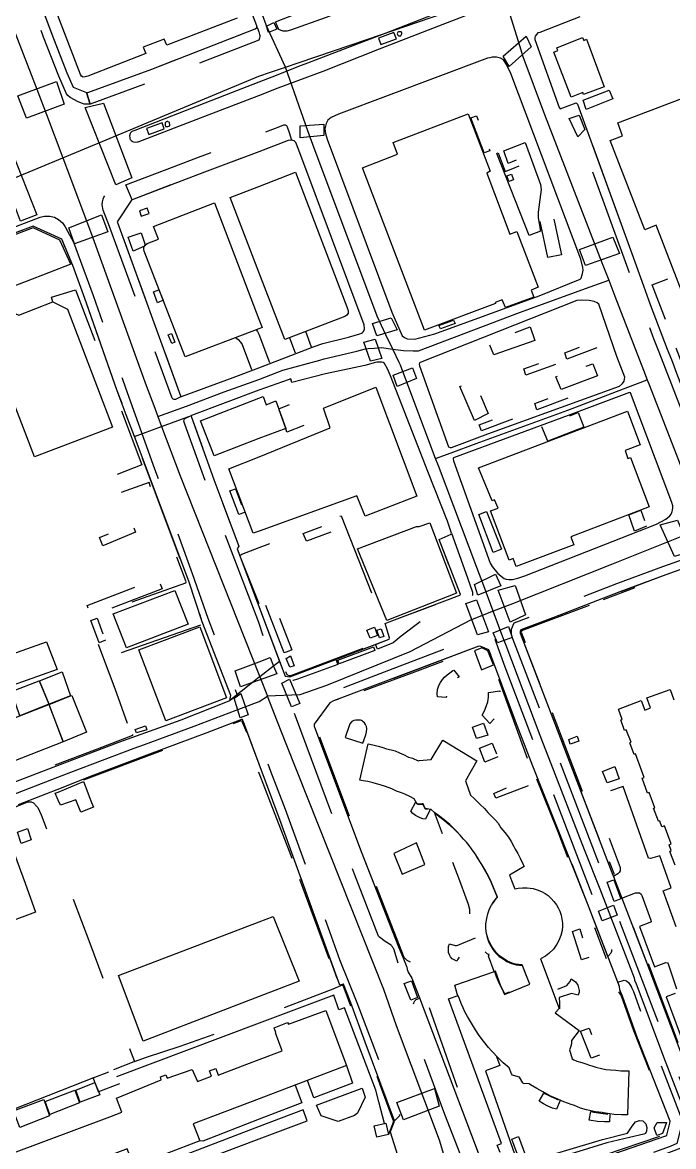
# Model space of a CAD drawing. Header units: millimetres. Extents: x 198785 to 203305, y 542885 to 545889.
# Drawn here: x 202130.2 to 202351.9, y 543829.1 to 544211.6 of the extents above; entities that cross this region are included whole.
import ezdxf

# ---------------------------------------------------------------- set-up
doc = ezdxf.new("R2010")
doc.units = ezdxf.units.MM
for name, pattern in [('FENCE_25K', [54.3, 28.7, -9.2, -16.4]), ('HIDDEN_BULD_25K', [28.8, 18.4, -10.4]), ('HIDDEN_IN_25K', [56.5, 36.5, -20])]:
    doc.linetypes.add(name, pattern=pattern)
for name, color, linetype in [('A0013114', 253, 'Continuous'), ('A0013117', 253, 'Continuous'), ('A0013118', 253, 'Continuous'), ('A0023214', 253, 'Continuous'), ('A0023217', 253, 'Continuous'), ('A0033324', 253, 'Continuous'), ('A0043325', 253, 'Continuous'), ('A0053326', 253, 'Continuous'), ('B0014111', 253, 'Continuous'), ('B0014115', 253, 'Continuous'), ('B0014116', 253, 'Continuous'), ('B0014118', 253, 'Continuous'), ('B0024120', 253, 'Continuous'), ('B0024127', 253, 'Continuous'), ('C0076117', 253, 'Continuous'), ('C0523121', 253, 'Continuous'), ('F0047224', 253, 'Continuous')]:
    doc.layers.add(name, color=color, linetype=linetype)

msp = doc.modelspace()

# ---------------------------------------------------------------- linework, layer by layer
at = {"layer": 'A0013114'}
for points in [[(202132.38, 544229.75), (202132.31, 544229.53), (202132.27, 544229.17), (202132.81, 544227.4), (202140.21, 544207.67), (202145.38, 544194.43), (202147.43, 544189.65), (202151.99, 544187.81), (202152.47, 544187.83), (202174.23, 544195.76), (202209.49, 544209.4), (202209.92, 544209.74)], [(202320.04, 544213.49), (202306.42, 544208.25), (202305.69, 544208.1), (202304.78, 544206.92), (202304.66, 544206.49), (202304.66, 544206.24), (202304.71, 544205.86), (202313.01, 544182.7), (202313.31, 544182.23), (202318.69, 544184.23), (202318.96, 544184.03), (202319.19, 544183.78), (202337.64, 544133.02), (202341.63, 544122.04), (202343.96, 544115.64), (202349.78, 544100.44), (202351.16, 544096.9), (202353.3, 544091.4)], [(202321.07, 544127.32), (202321.01, 544128.23), (202320.32, 544131.03), (202296.47, 544194.21), (202295.08, 544197.3), (202293.95, 544198.87), (202293.01, 544199.5), (202291.65, 544199.78), (202290.14, 544199.78), (202289.36, 544199.63), (202288.51, 544199.44), (202237.82, 544180.37), (202235.34, 544179.3), (202234.74, 544178.86), (202234.21, 544178.36), (202233.58, 544177.29), (202233.2, 544175.46), (202233.36, 544173.86), (202233.92, 544171.94), (202255.95, 544113), (202259.54, 544105.01), (202260.26, 544104.41), (202261.23, 544103.94)], [(202246.57, 544106.74), (202246.68, 544107.32), (202246.61, 544108.72), (202224.28, 544168.14), (202223.25, 544170.76), (202222.94, 544171.11), (202222.69, 544171.3), (202222.33, 544171.46), (202222.05, 544171.55), (202221.79, 544171.57), (202220.73, 544171.42), (202210.73, 544167.64), (202192.15, 544160.62), (202167.58, 544151.31), (202167.34, 544151.17), (202162.5, 544143.79), (202162.54, 544143.57), (202184.07, 544084.53), (202184.25, 544084.34)], [(202200.78, 543980.83), (202201.18, 543982.52), (202191.46, 544007.64), (202186.84, 544021.44), (202168.34, 544070.73), (202165.58, 544078.08), (202162.51, 544086.26), (202151.41, 544117.73), (202147.32, 544128.87), (202143.68, 544137.89), (202133.87, 544142.28), (202104.26, 544131.17), (202097.14, 544128.44), (202088.67, 544125.08), (202079.27, 544121.52), (202066.21, 544116.48), (202045.79, 544108.52), (202025.82, 544100.62), (202008.21, 544093.81), (202007.58, 544094.61), (202007.39, 544094.61), (202002.98, 544092.74)], [(202335.27, 544090.94), (202332.61, 544097.99), (202326.45, 544115.74), (202325.85, 544116.25)], [(202187.76, 544077.9), (202187.69, 544077.71), (202187.76, 544077.25), (202195.43, 544056.04), (202203.91, 544033.42), (202203.32, 544032.43), (202210.77, 544012.68), (202219.65, 543989.16), (202221.27, 543988.91), (202255.1, 544001.76), (202255.16, 544002.21), (202253.73, 544007.1), (202256.03, 544007.94), (202279.13, 544016.72), (202279.32, 544016.97), (202272.14, 544035.63), (202276.17, 544037.49), (202276.27, 544037.77), (202274.91, 544041.93), (202268.27, 544058.82), (202266.69, 544062.84), (202255.49, 544091.33), (202254.55, 544093.79), (202253.54, 544095.61), (202253.01, 544095.9)], [(202265.41, 544095.79), (202265.25, 544095.32), (202265.38, 544094.76), (202275.25, 544067.21)], [(202277.03, 544063.45), (202276.88, 544063.16), (202276.95, 544062.48), (202289.45, 544027.58), (202290.17, 544026.41), (202292.12, 544024.12), (202294.26, 544022.35), (202294.96, 544022.17), (202295.84, 544022.01), (202297.03, 544022.01), (202298.89, 544022.45), (202301.28, 544023.3), (202346.15, 544040.86), (202349.29, 544042.52), (202350.68, 544043.72), (202351.05, 544044.25), (202351.46, 544045.17), (202351.59, 544045.67), (202351.68, 544046.42), (202351.65, 544047.15), (202351.37, 544048.19), (202337.29, 544085.57), (202336.85, 544085.69)], [(202356.59, 544026.25), (202349.24, 544023.61), (202333.66, 544017.82), (202310.83, 544008.99), (202299.93, 544004.93), (202299.73, 544004.46), (202299.7, 544003.78), (202300.03, 544002.84), (202314.93, 543964.11), (202331.24, 543921.46), (202331.43, 543920.97), (202334.27, 543913.62), (202343.73, 543889.12), (202357.47, 543852.92)], [(202285.56, 543999.3), (202236.1, 543980.69), (202234.91, 543980.04), (202229.55, 543972.79), (202229.5, 543972.13), (202229.63, 543971.73), (202245.56, 543929.52), (202258.3, 543897), (202259.93, 543892.99), (202261.14, 543890.07), (202261.19, 543889.34), (202261.27, 543889.09), (202261.57, 543888.44), (202262.79, 543886.32), (202265.37, 543879.62), (202277.05, 543848.8), (202290.39, 543813.73)], [(202323.39, 543823.75), (202349.24, 543832.73), (202349.62, 543832.91), (202350.65, 543836.96), (202350.7, 543837.67), (202339.65, 543865.99), (202334.52, 543880.28), (202333.81, 543881.79), (202333.66, 543882.4), (202333.46, 543883.56), (202322.64, 543911.8), (202311.99, 543938.51), (202304.03, 543958.52), (202298.07, 543973.77), (202289.06, 543998.11), (202286.29, 543999.22), (202285.56, 543999.3)], [(202272.61, 543792), (202272.57, 543792.3), (202263.24, 543823.48), (202262.78, 543824.14), (202258.49, 543824.83), (202258.33, 543824.97), (202257.99, 543826.04), (202255.53, 543833.95), (202255.53, 543834.17), (202256.78, 543837.35), (202256.86, 543837.75), (202246.87, 543864.54), (202242.08, 543877.99), (202239.5, 543884.31), (202239.4, 543884.35), (202238.25, 543883.93), (202229.67, 543907.67), (202217.6, 543940.94), (202210.78, 543959.24), (202205.15, 543974.38)]]:
    msp.add_lwpolyline(points, dxfattribs=at)
at = {"layer": 'A0013117'}
for points in [[(202209.92, 544209.74), (202209.99, 544209.87), (202210.04, 544210.12), (202210.02, 544210.49), (202193.69, 544252.81), (202192.43, 544252.77), (202192.15, 544252.71), (202165.5, 544242.9), (202163.93, 544242.32), (202132.73, 544230.39), (202132.55, 544230.12), (202132.38, 544229.75)], [(202261.23, 544103.94), (202263.85, 544103.82), (202270.67, 544105.61), (202306.13, 544118.57), (202320.14, 544124.3), (202320.48, 544124.65), (202320.95, 544126.19), (202321.07, 544127.32)], [(202325.85, 544116.25), (202324.91, 544116.69), (202323.21, 544117.03), (202320.54, 544117.13), (202318.96, 544116.97), (202265.6, 544095.95), (202265.41, 544095.79)], [(202184.25, 544084.34), (202184.4, 544084.31), (202201.98, 544090.81), (202210.75, 544094.13), (202216.25, 544096.21), (202217.14, 544096.55), (202229.58, 544101.32), (202232.54, 544102.34), (202241.22, 544104.55), (202245.13, 544105.65), (202245.65, 544105.85), (202246.03, 544106.13), (202246.26, 544106.34), (202246.57, 544106.74)], [(202253.01, 544095.9), (202252.57, 544096.05), (202252, 544096.05), (202251.31, 544096.05), (202250.9, 544096.02), (202249.96, 544095.83), (202248.07, 544095.24), (202246.84, 544094.92), (202233.41, 544091.99), (202221.95, 544089.04), (202221.54, 544090.33), (202220.69, 544089.95), (202211.07, 544086.61), (202210.75, 544086.49), (202187.76, 544077.9)], [(202002.98, 544092.74), (202003.02, 544092.37), (202003.83, 544089.73), (202018.1, 544052.81), (202030.15, 544021.76), (202040.31, 543995.59), (202049.63, 543971.61), (202054.2, 543960.02), (202064.02, 543932.8), (202064.36, 543932.37), (202065.46, 543931.66), (202066.92, 543931.35), (202068.44, 543931.35), (202070.12, 543931.41), (202071.39, 543931.51), (202073.62, 543932.27), (202094.21, 543940.35), (202117.23, 543949.22), (202140.65, 543958.17), (202163.08, 543966.65), (202184.27, 543974.28), (202200.63, 543980.69), (202200.78, 543980.83)], [(202275.25, 544067.21), (202275.9, 544066.99), (202276.31, 544066.99), (202288.67, 544071.65), (202333.54, 544087.85), (202334.52, 544088.73), (202335.08, 544089.49), (202335.27, 544090.94)], [(202336.85, 544085.69), (202316.05, 544077.89), (202277.03, 544063.45)], [(202205.15, 543974.38), (202204.77, 543974.36), (202192.98, 543969.86), (202173.46, 543962.58), (202152.67, 543954.79), (202143.95, 543951.27), (202128.79, 543945.34)]]:
    msp.add_lwpolyline(points, dxfattribs=at)
at = {"layer": 'A0013118'}
for points in [[(202352.79, 543903.78), (202348.38, 543916.12), (202351.13, 543917.15), (202347.24, 543927.97), (202344.07, 543927.08), (202343.37, 543927.23), (202334.77, 543951.61), (202330.45, 543950.1)], [(202329.95, 543933.97), (202333.68, 543923.98), (202333.71, 543922.84), (202333.39, 543922.27), (202332.97, 543921.91), (202331.43, 543920.97)], [(202334.27, 543913.62), (202338.93, 543915.36), (202340.27, 543915.4), (202340.88, 543915), (202341.15, 543914.51), (202344.21, 543906.07), (202344.23, 543905.53), (202343.8, 543905.28), (202340.28, 543903.89), (202345.44, 543890.21), (202349.27, 543891.64), (202349.82, 543891.54), (202350.06, 543891.25), (202352.96, 543882.72)], [(202253.51, 543836.93), (202251.51, 543844.31), (202250.49, 543848.2), (202239.89, 543876.31), (202237.92, 543875.62), (202236.23, 543880.6), (202210.81, 543871.07), (202162.19, 543852.83)], [(202292.92, 543827.03), (202291.89, 543829.52), (202293.33, 543830.06), (202275.29, 543879.29), (202278.52, 543880.45)], [(202352.5, 543881.17), (202349.36, 543880.01), (202363.7, 543841.58)], [(202291.68, 543859.73), (202291.57, 543859.69), (202292.78, 543856.62), (202287.84, 543854.77), (202298.65, 543823.91)], [(202240.6, 543856.63), (202242.63, 543850.59), (202229.48, 543845.62), (202227.28, 543851.57)], [(202223.02, 543849.95), (202225.29, 543843.93), (202210.82, 543838.32), (202191.69, 543830.91), (202190.6, 543831.02)], [(202237.67, 543837.54), (202231.94, 543839.49), (202230.38, 543843.12), (202245.86, 543848.97), (202246.9, 543845.81), (202244.29, 543840.46), (202243.22, 543839.65), (202237.67, 543837.54)], [(202225.77, 543841.5), (202210.82, 543835.82), (202184.45, 543825.81), (202185.89, 543822.21), (202210.82, 543831.64), (202227.17, 543837.83), (202225.77, 543841.5)], [(202299.53, 543824.22), (202296.81, 543831.61), (202299.15, 543832.5), (202302.25, 543823.87), (202327.74, 543831.46), (202336.26, 543833.59), (202337.77, 543836), (202338.98, 543837.51), (202340.26, 543837.97), (202341.47, 543837.76), (202342.41, 543836.81), (202342.77, 543835.51), (202342.73, 543834.34), (202342.31, 543833.53), (202341.73, 543833.25), (202336.86, 543832.18), (202329.2, 543830.34), (202302.75, 543822.18)]]:
    msp.add_lwpolyline(points, dxfattribs=at)
at = {"layer": 'A0023214'}
for points in [[(202078.81, 544336.96), (202082.38, 544327.37), (202083.77, 544322.52), (202106.9, 544258.79), (202117.41, 544234.03), (202118.99, 544230.28), (202120.46, 544226.53), (202135.17, 544188.96), (202138.44, 544180.26), (202143.95, 544165.54)], [(202219.78, 544196.44), (202224.45, 544198.03), (202247.76, 544205.98), (202286.58, 544219.2), (202293.88, 544221.69)], [(202293.88, 544221.69), (202299.42, 544203.79), (202300.59, 544200.04), (202307.99, 544180.3), (202327.64, 544129.58), (202329.82, 544123.95), (202331.94, 544118.48), (202341.68, 544093.34), (202342.96, 544090.02), (202343.72, 544088.08), (202358.88, 544048.93), (202362.44, 544039.74)], [(202143.95, 544165.54), (202158.74, 544171.7), (202210.72, 544193.36), (202214.63, 544194.69), (202219.78, 544196.44)], [(202290.5, 544011.22), (202287.26, 544019.83), (202284.88, 544026.15), (202271.83, 544060.7), (202270.9, 544063.17), (202270.32, 544064.7), (202258.9, 544094.94), (202258.46, 544095.85), (202256.31, 544100.41), (202253.98, 544105.33), (202250.96, 544111.7), (202229.1, 544170.04), (202227.43, 544174.79), (202219.78, 544196.44)], [(201858.09, 544053.49), (201863.17, 544055.45), (201868.11, 544057.34), (201882.77, 544062.98), (201897.51, 544068.64), (201899.94, 544069.58), (201903.09, 544070.78), (201936.49, 544083.62), (201939.29, 544084.7), (201941.49, 544085.54), (201943.8, 544086.43), (201990.81, 544104.49), (201994.44, 544105.89), (201997.86, 544107.2), (202075.66, 544137.1), (202106.53, 544149.96), (202127.88, 544158.85), (202143.95, 544165.54)], [(202143.95, 544165.54), (202150.98, 544146.82), (202154.16, 544138.32), (202172.33, 544088.05), (202174.91, 544081.21), (202176.32, 544077.47), (202177.58, 544074.14), (202183.91, 544057.36), (202210.78, 543989.48), (202211, 543988.92), (202213.63, 543982.3)], [(202362.44, 544039.74), (202354.09, 544036.42), (202330.82, 544027.2), (202297.04, 544013.81), (202290.5, 544011.22)], [(202290.5, 544011.22), (202282.78, 544008.15), (202262.06, 543997.38), (202233.72, 543986), (202224.66, 543982.79), (202213.63, 543982.3)], [(202283.05, 543795.22), (202292.28, 543804.72), (202295.5, 543806.5), (202320.54, 543815.63), (202355.99, 543829.18), (202359.82, 543830.64), (202356.69, 543838.63), (202356.56, 543838.98), (202348.56, 543859.45), (202339.12, 543884.7), (202338.77, 543885.46), (202338.7, 543885.76), (202338.59, 543886.34), (202326.94, 543916.63), (202321.62, 543929.98), (202309.48, 543961.31), (202307.42, 543966.6), (202306.5, 543968.94), (202294.87, 543999.62), (202293.83, 544002.38), (202290.5, 544011.22)], [(202283.05, 543795.22), (202280.95, 543802.19), (202272.21, 543831.18), (202257.61, 543870.09), (202253.27, 543882.45), (202220.05, 543966.13), (202217.08, 543973.6), (202213.63, 543982.3)]]:
    msp.add_lwpolyline(points, dxfattribs=at)
at = {"layer": 'A0023217'}
for points in [[(202219.78, 544196.44), (202213.34, 544210.45), (202213.21, 544210.82), (202210.72, 544217.63), (202197.05, 544253.35), (202196.83, 544253.97), (202195.8, 544256.8)], [(202176.32, 544077.47), (202186.03, 544081.08), (202198.87, 544085.86), (202210.75, 544090.15), (202218.91, 544093.25), (202231.49, 544096.66), (202232.97, 544097.17), (202244.03, 544099.74), (202246.6, 544100.44), (202247.94, 544100.62), (202250.11, 544100.78), (202252.45, 544100.96), (202256.31, 544100.41), (202260, 544099.96), (202263.29, 544099.92), (202265.09, 544099.9), (202299.44, 544112.96), (202323.51, 544121.67), (202329.82, 544123.95)], [(202270.9, 544063.17), (202276.23, 544065.14), (202284.71, 544068.27), (202315.85, 544079.69), (202336.31, 544087.48), (202342.96, 544090.02)], [(202063.34, 543924.63), (202068.5, 543926.32), (202073.7, 543928.02), (202098.65, 543937.73), (202123.01, 543947.28), (202142.3, 543954.72), (202146.66, 543956.48), (202168.27, 543964.61), (202171.72, 543965.88), (202188.63, 543972.07), (202203.02, 543977.53), (202210.78, 543980.47), (202213.63, 543982.3)]]:
    msp.add_lwpolyline(points, dxfattribs=at)
at = {"layer": 'A0033324', "linetype": 'HIDDEN_IN_25K', "flags": 128}
for points in [[(202220.18, 544208.71), (202218.96, 544208.68), (202218.33, 544208.85), (202217.5, 544209.2), (202217.4, 544209.4), (202216.4, 544211.87), (202256.4, 544227.48), (202281.42, 544237.21), (202281.67, 544237.34), (202281.77, 544237.59), (202281.76, 544235.47), (202281.48, 544234.11), (202281.23, 544233.37), (202280.91, 544232.87), (202279.9, 544231.78), (202263.37, 544224.88), (202250.54, 544219.9), (202233.58, 544213.32), (202221.51, 544208.96), (202220.18, 544208.71)], [(202151.99, 544187.81), (202153.25, 544183.85), (202151.28, 544183.78), (202149.17, 544184.63), (202146.44, 544186.12), (202145.63, 544186.73), (202145.16, 544187.34), (202142.6, 544193.3), (202137.41, 544206.6), (202137.28, 544206.94), (202129.96, 544226.44), (202129.9, 544226.66), (202129.89, 544227.02), (202129.89, 544227.53), (202130.06, 544228), (202130.6, 544228.58), (202130.85, 544228.8), (202132.73, 544230.39), (202132.81, 544227.4), (202140.21, 544207.67), (202145.38, 544194.43), (202147.43, 544189.65), (202151.99, 544187.81)], [(202153.25, 544183.85), (202151.99, 544187.81), (202152.47, 544187.83), (202174.23, 544195.76), (202209.49, 544209.4), (202209.92, 544209.74), (202209.99, 544209.87), (202210.04, 544210.12), (202210.22, 544209.65), (202210.43, 544209.14), (202210.48, 544208.95), (202210.72, 544208.41), (202210.96, 544207.48), (202211.01, 544207.15), (202211.03, 544206.97), (202210.95, 544206.31), (202210.72, 544205.59), (202180.09, 544193.74), (202175.64, 544192.02), (202153.25, 544183.85)], [(202167.58, 544151.31), (202165.43, 544156.37), (202181.85, 544162.6), (202190.2, 544165.77), (202210.73, 544173.52), (202217.87, 544176.22), (202219.22, 544176.73), (202219.66, 544176.75), (202220.11, 544176.54), (202220.4, 544176.13), (202221.02, 544174.22), (202221.79, 544171.57), (202220.73, 544171.42), (202210.73, 544167.64), (202192.15, 544160.62), (202167.58, 544151.31)], [(202368, 544054.12), (202368.6, 544053.87), (202370.97, 544053.98), (202380.81, 544057.54), (202381.64, 544055.3), (202381.42, 544054.8), (202380.99, 544054.42), (202371.56, 544051.01), (202368.06, 544050.84), (202365.99, 544051.72), (202364.84, 544053.47), (202346.98, 544099.36), (202345.23, 544103.92), (202341.15, 544114.59), (202320.96, 544170.13), (202320.76, 544170.84), (202320.64, 544171.55), (202320.87, 544172.13), (202322.56, 544174.5), (202337.64, 544133.02), (202341.63, 544122.04), (202343.96, 544115.64), (202349.78, 544100.44), (202351.16, 544096.9), (202353.3, 544091.4), (202367.53, 544054.85), (202368, 544054.12)], [(202167.58, 544151.31), (202167.34, 544151.17), (202162.5, 544143.79), (202162.54, 544143.57), (202178.69, 544099.29), (202184.07, 544084.53), (202184.25, 544084.34), (202184.4, 544084.31), (202182.3, 544083.27), (202181.83, 544083.31), (202181.5, 544083.43), (202181.15, 544083.79), (202170.11, 544114.07), (202161.2, 544138.48), (202159.87, 544142.17), (202157.73, 544147.75), (202157.36, 544149.59), (202157.46, 544150.57), (202157.65, 544151.47), (202157.96, 544152.22), (202158.91, 544153.36), (202159.68, 544154.02), (202160.26, 544154.41), (202165.43, 544156.37), (202167.58, 544151.31)], [(202143.86, 544143.38), (202144.8, 544142.07), (202145.51, 544140.57), (202147.6, 544136.87), (202154.24, 544118.74), (202164.16, 544090.59), (202165.34, 544087.26), (202175.21, 544059.69), (202188.02, 544024.07), (202193.39, 544008.85), (202203.25, 543983.07), (202203.23, 543982.79), (202203.02, 543982.23), (202202.78, 543982.07), (202200.78, 543980.83), (202201.18, 543982.52), (202191.46, 544007.64), (202186.84, 544021.44), (202168.34, 544070.73), (202165.58, 544078.08), (202162.51, 544086.26), (202151.41, 544117.73), (202147.32, 544128.87), (202143.68, 544137.89), (202133.87, 544142.28), (202104.26, 544131.17), (202097.14, 544128.44), (202088.67, 544125.08), (202087.31, 544124.57), (202079.27, 544121.52), (202066.21, 544116.48), (202045.79, 544108.52), (202025.82, 544100.62), (202008.21, 544093.81), (202007.58, 544094.61), (202007.39, 544094.61), (202002.98, 544092.74), (202003.02, 544093.52), (202003.37, 544094.13), (202003.5, 544094.35), (202003.78, 544094.64), (202005.82, 544095.49), (202006.01, 544095.22), (202006.12, 544095.22), (202011.45, 544097.25), (202018.65, 544100.05), (202029.75, 544104.28), (202043.7, 544109.78), (202056.88, 544115), (202067.83, 544119.18), (202080.22, 544124.01), (202086.58, 544126.25), (202086.84, 544126.45), (202101.68, 544132.21), (202122.47, 544140.15), (202136.29, 544145.35), (202137.18, 544145.61), (202137.72, 544145.66), (202138.34, 544145.7), (202138.97, 544145.7), (202139.49, 544145.68), (202140.01, 544145.61), (202141.11, 544145.37), (202142.53, 544144.61), (202143.86, 544143.38)], [(202219.65, 543989.16), (202221.27, 543988.91), (202236.93, 543994.86), (202237.64, 543993.16), (202223.84, 543988.1), (202222.34, 543987.68), (202221.47, 543987.52), (202218.52, 543988.19), (202218.09, 543988.44), (202216.87, 543990.66), (202214.3, 543996.82), (202214.04, 543997.58), (202210.77, 544007.08), (202210.32, 544008.29), (202197.06, 544043.02), (202195.28, 544047.7), (202185.51, 544074.85), (202185.22, 544075.96), (202185.25, 544076.37), (202185.34, 544076.66), (202185.68, 544076.94), (202186.01, 544077.09), (202187.76, 544077.9), (202187.69, 544077.71), (202187.76, 544077.25), (202195.43, 544056.04), (202203.91, 544033.42), (202203.32, 544032.43), (202210.77, 544012.68), (202219.65, 543989.16)], [(202256.49, 544000.53), (202251.06, 543998.33), (202250.38, 543999.96), (202255.1, 544001.76), (202255.16, 544002.21), (202253.73, 544007.1), (202256.03, 544007.94), (202279.13, 544016.72), (202279.32, 544016.97), (202272.14, 544035.63), (202276.17, 544037.49), (202276.27, 544037.77), (202281.71, 544022.62), (202283.46, 544017.74), (202283.49, 544017.39), (202283.4, 544016.67), (202283.15, 544016.1), (202282.8, 544015.72), (202282.14, 544015.41), (202278.53, 544014.01), (202269.38, 544010.45), (202259.17, 544002.78), (202256.49, 544000.53)], [(202360.09, 544027.22), (202363.98, 544016.87), (202372.92, 543993.02), (202386.71, 543955.98), (202391.12, 543944.56), (202391.12, 543944.08), (202391.05, 543943.66), (202390.48, 543943.21), (202388.85, 543942.24), (202388.48, 543943.06), (202383.9, 543954.92), (202370.11, 543991.97), (202357.42, 544025.8), (202357.17, 544026.15), (202356.59, 544026.25), (202349.24, 544023.61), (202333.66, 544017.82), (202310.83, 544008.99), (202299.93, 544004.93), (202299.73, 544004.46), (202299.7, 544003.78), (202300.03, 544002.84), (202311.21, 543973.79), (202314.93, 543964.11), (202331.1, 543921.83), (202329.55, 543921.34), (202329, 543921.24), (202328.27, 543921.41), (202327.91, 543921.77), (202312.61, 543961.78), (202312.13, 543963.03), (202297.22, 544001.81), (202296.69, 544003.32), (202296.75, 544005.11), (202297.67, 544007.29), (202309.77, 544011.79), (202332.6, 544020.63), (202348.21, 544026.43), (202356.32, 544029.35), (202358.9, 544028.9), (202360.09, 544027.22)], [(202291, 544001.74), (202294.46, 543992.34), (202310.84, 543949.3), (202314.16, 543940.58), (202330.93, 543896.97), (202330.74, 543895.46), (202330.49, 543894.89), (202329.57, 543893.69), (202322.64, 543911.8), (202311.99, 543938.51), (202304.03, 543958.52), (202298.07, 543973.77), (202289.06, 543998.11), (202286.29, 543999.22), (202285.56, 543999.3), (202236.1, 543980.69), (202234.91, 543980.04), (202229.55, 543972.79), (202229.5, 543972.13), (202229.63, 543971.73), (202245.56, 543929.52), (202258.3, 543897), (202259.93, 543892.99), (202261.14, 543890.07), (202261.19, 543889.34), (202261.27, 543889.09), (202261.57, 543888.44), (202262.79, 543886.32), (202261.03, 543886.22), (202260.27, 543886.52), (202260.07, 543886.75), (202259.57, 543887.27), (202259.34, 543887.78), (202256.62, 543896.29), (202256.42, 543896.61), (202256.17, 543896.99), (202255.89, 543897.34), (202255.71, 543897.54), (202253.75, 543898.88), (202251.76, 543900.29), (202251.39, 543900.69), (202243.25, 543921.76), (202240.57, 543928.95), (202223.17, 543975.55), (202222.66, 543976.99), (202222.66, 543977.36), (202222.74, 543977.77), (202223.02, 543978.35), (202223.39, 543978.62), (202236.16, 543983.97), (202254.97, 543991.17), (202285.3, 544002.78), (202287.35, 544003.29), (202287.85, 544003.29), (202288.76, 544003.13), (202289.39, 544002.97), (202289.71, 544002.81), (202290.05, 544002.63), (202290.68, 544002.15), (202291, 544001.74)], [(202238.2, 543892.68), (202244.02, 543878.04), (202256.49, 543845.35), (202258.67, 543839.6), (202258.38, 543839.22), (202256.86, 543837.75), (202246.87, 543864.54), (202242.08, 543877.99), (202239.45, 543884.33), (202238.25, 543883.93), (202229.67, 543907.67), (202217.6, 543940.94), (202210.78, 543959.24), (202205.15, 543974.38), (202206.66, 543974.84), (202206.96, 543974.84), (202207.73, 543974.62), (202207.86, 543974.52), (202208.05, 543974.38), (202208.62, 543973.62), (202209.02, 543972.51), (202210.78, 543967.6), (202214.67, 543956.77), (202219.68, 543943.85), (202234.75, 543902.22), (202238.2, 543892.68)], [(202378.95, 543840.37), (202368.1, 543836.58), (202366.42, 543836.15), (202365.74, 543835.96), (202363.89, 543835.85), (202361.73, 543836.45), (202360, 543837.85), (202359.12, 543839.1), (202354.21, 543851.66), (202345.34, 543875.01), (202340.46, 543887.87), (202332.4, 543908.76), (202331.96, 543910.74), (202331.96, 543911.81), (202332.57, 543912.63), (202334.32, 543913.49), (202343.73, 543889.12), (202357.47, 543852.92), (202362.23, 543840.76), (202362.58, 543840.26), (202363.36, 543839.63), (202364.27, 543839.38), (202365.15, 543839.43), (202365.5, 543839.53), (202367.09, 543839.93), (202377.74, 543843.66), (202407.19, 543855.04), (202420.93, 543860.35), (202421.28, 543860.73), (202421.43, 543861.15), (202421.41, 543862.03), (202421.33, 543862.49), (202406.26, 543900.17), (202394.02, 543930.55), (202393.27, 543932.25), (202395.06, 543932.41), (202396.36, 543932.01), (202397.01, 543931.17), (202409.04, 543901.29), (202411.28, 543895.68), (202424.24, 543863.3), (202424.4, 543862.32), (202424.45, 543860.68), (202423.9, 543859.14), (202422.65, 543857.8), (202421.53, 543856.83), (202408.45, 543851.77), (202391.83, 543845.35), (202378.95, 543840.37)], [(202323.29, 543819.51), (202287.14, 543807.8), (202286.62, 543807.85), (202286.27, 543808.19), (202274.05, 543839.97), (202265.54, 543862.95), (202266.71, 543866.65), (202263.41, 543876.14), (202263.21, 543877.05), (202263.26, 543877.48), (202263.46, 543878.01), (202263.79, 543878.61), (202263.97, 543878.81), (202264.32, 543879.11), (202265.12, 543879.47), (202265.37, 543879.62), (202277.05, 543848.8), (202290.39, 543813.73), (202290.82, 543813.53), (202291.78, 543813.5), (202323.39, 543823.75), (202349.24, 543832.73), (202349.62, 543832.91), (202350.65, 543836.96), (202350.7, 543837.67), (202339.65, 543865.99), (202334.52, 543880.28), (202333.81, 543881.79), (202333.66, 543882.4), (202333.46, 543883.56), (202332.89, 543885.04), (202335.08, 543885.67), (202335.84, 543885.44), (202336.63, 543884.82), (202337.54, 543883.28), (202337.6, 543883.14), (202338.22, 543881.81), (202343.4, 543867.39), (202345.29, 543862.54), (202354.76, 543838.28), (202354.62, 543836.32), (202353.03, 543830.09), (202350.75, 543829.02), (202324.66, 543819.96), (202323.29, 543819.51)]]:
    msp.add_lwpolyline(points, dxfattribs=at)
at = {"layer": 'A0043325'}
for points in [[(202216.85, 544209.3), (202214.04, 544208.22), (202213.26, 544210.41), (202215.86, 544211.6), (202216.85, 544209.3)], [(202303.38, 544203.29), (202295.92, 544196.69), (202293.91, 544200.17), (202301.72, 544206.98), (202303.38, 544203.29)], [(202144.4, 544183.81), (202131.58, 544179.06), (202128.63, 544186.61), (202141.85, 544191.5), (202144.4, 544183.81)], [(202167.45, 544158.75), (202162, 544156.37), (202151.61, 544182.63), (202157.87, 544184.2), (202167.45, 544158.75)], [(202321.67, 544175.19), (202319.27, 544172.67), (202316.37, 544178.9), (202319.76, 544180.05), (202321.67, 544175.19)], [(202232.84, 544173.14), (202224.78, 544172.41), (202224.73, 544176.4), (202232.81, 544176.99), (202232.84, 544173.14)], [(202135.16, 544146.12), (202129.5, 544144.01), (202121.27, 544165.78), (202126.62, 544167.73), (202135.16, 544146.12)], [(202159.26, 544140.34), (202147.91, 544136.31), (202146.04, 544141.78), (202157.16, 544146.2), (202159.26, 544140.34)], [(202333.48, 544132.99), (202321.97, 544128.95), (202319.9, 544134.4), (202331.22, 544138.58), (202333.48, 544132.99)], [(202257.8, 544106.97), (202250.85, 544104.94), (202249.4, 544109.22), (202255.74, 544111.04), (202257.8, 544106.97)], [(202252.55, 544097.2), (202248.73, 544096.38), (202246.43, 544102.81), (202250.3, 544103.84), (202252.55, 544097.2)], [(202264.37, 544090.5), (202257.81, 544087.69), (202256.44, 544091.59), (202262.98, 544094.05), (202264.37, 544090.5)], [(202357.69, 544031.58), (202352.18, 544029.88), (202347.34, 544040.6), (202353.21, 544042.2), (202357.69, 544031.58)], [(202293.04, 544019.88), (202285.28, 544016.67), (202284.14, 544020.39), (202291.25, 544023.83), (202293.04, 544019.88)], [(202301.52, 544009.97), (202296.3, 544007.5), (202292.15, 544018.39), (202298.01, 544020.02), (202301.52, 544009.97)], [(202288.89, 544004.25), (202285.2, 544003.25), (202281.15, 544013.82), (202284.84, 544015.13), (202288.89, 544004.25)], [(202297, 544002.35), (202291.97, 544000.45), (202290.54, 544003.87), (202295.69, 544006.01), (202297, 544002.35)], [(202250.18, 543997.9), (202238.03, 543993.39), (202237.57, 543994.58), (202249.69, 543999.15), (202250.18, 543997.9)], [(202208.51, 543986.96), (202204.5, 543985.51), (202202.68, 543990.95), (202210.77, 543994.04), (202214.58, 543995.5), (202215.74, 543992.57), (202216.78, 543989.96), (202210.78, 543987.78), (202208.51, 543986.96)], [(202224.63, 543979.79), (202221.77, 543978.67), (202218.55, 543986.75), (202221.16, 543988.14), (202224.63, 543979.79)], [(202207.08, 543975.98), (202204.37, 543974.99), (202202.3, 543981.61), (202204.57, 543983.26), (202207.08, 543975.98)], [(202333.96, 543913.41), (202331.7, 543912.48), (202329.28, 543918.99), (202331.58, 543919.79), (202333.96, 543913.41)], [(202332.75, 543907.77), (202327.59, 543905.91), (202326.32, 543909.18), (202331.42, 543911.24), (202332.75, 543907.77)], [(202264.77, 543879.73), (202262.42, 543878.86), (202260.21, 543884.55), (202262.68, 543885.45), (202264.77, 543879.73)], [(202272.11, 543842.74), (202259.96, 543838.11), (202257.7, 543844.04), (202270.51, 543848.86), (202272.11, 543842.74)]]:
    msp.add_lwpolyline(points, dxfattribs=at)
at = {"layer": 'A0053326'}
msp.add_lwpolyline([(202208.51, 543986.96), (202200.78, 543980.83), (202201.18, 543982.52), (202191.46, 544007.64), (202186.84, 544021.44), (202168.34, 544070.73), (202177.58, 544074.14), (202187.76, 544077.9), (202187.69, 544077.71), (202187.76, 544077.25), (202195.43, 544056.04), (202203.91, 544033.42), (202203.32, 544032.43), (202210.77, 544012.68), (202217.77, 543994.13), (202215.74, 543992.57), (202211, 543988.92), (202210.78, 543988.75), (202208.51, 543986.96)], dxfattribs=at)
at = {"layer": 'B0014111'}
for points in [[(202203.31, 544213.1), (202179.33, 544203.84), (202178.46, 544205.99), (202171.27, 544203.17), (202172.25, 544201.02), (202152.44, 544193.31), (202151.57, 544193.07), (202150.91, 544193.03), (202150.3, 544193.34), (202149.96, 544193.91), (202145.72, 544205.09), (202136.37, 544229.44)], [(202320.87, 544206.51), (202321.3, 544205.44), (202322.3, 544205.9), (202328.23, 544189.73), (202321.29, 544187.12), (202321.03, 544187.81), (202317.03, 544186.19), (202311.19, 544201.57), (202312.54, 544202.11), (202312.19, 544203.02), (202320.87, 544206.51)], [(202380.4, 544195.51), (202401.72, 544140.27), (202407.18, 544142.33), (202429.06, 544085.06), (202382.81, 544067.05), (202377.2, 544082), (202370.35, 544079.39), (202346.03, 544142.61), (202342.08, 544141.04), (202330.37, 544171.4), (202334.51, 544173.06), (202332.92, 544177.47), (202380.4, 544195.51)], [(202331.21, 544185.61), (202322.19, 544182.03), (202321.13, 544185.23), (202330.03, 544188.59), (202331.21, 544185.61)], [(202288.29, 544160.32), (202296.19, 544139.56), (202298.55, 544140.46), (202305.75, 544121.51), (202303.39, 544120.51), (202304.28, 544118.08), (202294.65, 544114.56), (202293.52, 544117.19), (202291.14, 544116.36), (202291.3, 544115.94), (202267.15, 544106.86), (202246, 544162.14), (202257.95, 544166.82), (202256.46, 544170.76), (202282.02, 544180.49), (202289.42, 544161.04), (202288.29, 544160.32)], [(202239.96, 544111.54), (202219.53, 544103.68), (202210.74, 544126.59), (202200.98, 544152.01), (202210.73, 544155.82), (202223.2, 544160.68), (202241.03, 544113.97), (202241.11, 544113.4), (202241.1, 544112.73), (202240.94, 544112.32), (202240.68, 544111.95), (202239.96, 544111.54)], [(202210.74, 544107.39), (202185.57, 544097.8), (202171.64, 544133.76), (202171.53, 544134.37), (202171.6, 544135.1), (202171.95, 544135.8), (202172.67, 544136.36), (202176.5, 544137.92), (202174.85, 544142.23), (202195.66, 544150.26), (202210.74, 544110.68), (202211.84, 544107.81), (202210.74, 544107.39)], [(202145.57, 544114.06), (202160.93, 544073.88), (202134.28, 544063.82), (202120.98, 544098.36), (202121.73, 544100.6), (202117.85, 544106.87), (202116.39, 544111.67), (202123.8, 544114.37), (202128.99, 544111.98), (202140.54, 544116.51), (202145.57, 544114.06)], [(202250.49, 544087.45), (202264.48, 544050.37), (202246.86, 544043.64), (202244.03, 544050.52), (202210.76, 544038.54), (202208.77, 544037.82), (202200.52, 544059.66), (202210.76, 544063.79), (202235.04, 544073.61), (202232.69, 544080.34), (202250.49, 544087.45)], [(202212.19, 544084.3), (202213.17, 544081.48), (202216.46, 544082.84), (202219.84, 544073.48), (202210.75, 544070), (202195.51, 544064.15), (202190.86, 544076.04), (202210.75, 544083.74), (202212.19, 544084.3)], [(202335.39, 544065.95), (202336.37, 544063.25), (202337.2, 544063.59), (202343.55, 544046.78), (202316.92, 544036.54), (202317.9, 544033.89), (202298.3, 544026.43), (202297.29, 544029.17), (202295.89, 544028.62), (202289.52, 544045.39), (202292.13, 544046.32), (202290.91, 544049.13), (202290.2, 544048.79), (202285.5, 544060), (202336.22, 544079.33), (202340.49, 544067.92), (202335.39, 544065.95)], [(202268.9, 544041.32), (202278.03, 544017.43), (202254.27, 544008.14), (202244.31, 544032.51), (202264.42, 544040.13), (202265.31, 544040.07), (202268.9, 544041.32)], [(202186.64, 544006.81), (202165.61, 543998.74), (202161.08, 544010.38), (202182.06, 544018.24), (202186.64, 544006.81)], [(202199.71, 543981.71), (202179.09, 543973.89), (202169.9, 543998.06), (202190.56, 544005.94), (202199.71, 543981.71)], [(202142.07, 543991.37), (202126.72, 543986.01), (202123.41, 543995.44), (202138.45, 544000.81), (202142.07, 543991.37)], [(202139.19, 543979.56), (202129.31, 543975.67), (202126.47, 543983.93), (202135.94, 543987.58), (202139.19, 543979.56)], [(202146.59, 543982.47), (202139.29, 543979.65), (202135.98, 543987.6), (202143.7, 543990.61), (202146.59, 543982.47)], [(202151.98, 543970.1), (202144.13, 543966.83), (202139.29, 543979.53), (202146.62, 543982.41), (202147.07, 543982.58), (202151.98, 543970.1)], [(202088.69, 543945.19), (202077.47, 543940.81), (202076.69, 543942.85), (202074.42, 543942.04), (202072.27, 543947.74), (202074.56, 543948.64), (202072.84, 543953.65), (202083.7, 543957.88), (202089.32, 543960.07), (202099.25, 543963.94), (202109.21, 543967.82), (202119.27, 543971.74), (202129.3, 543975.65), (202139.21, 543979.51), (202144.09, 543966.81), (202107.8, 543952.64), (202093.78, 543947.17), (202088.69, 543945.19)], [(202269.11, 543943.77), (202267.42, 543944.05), (202267.2, 543944.33), (202266.62, 543945.64), (202266.32, 543945.66), (202264.88, 543945.61), (202264.51, 543945.82), (202263.6, 543947.35), (202262.09, 543948.13), (202260.37, 543948.95), (202259.32, 543949.41), (202257.58, 543949.98), (202255.93, 543950.74), (202253.82, 543951.59), (202251.96, 543952.19), (202251.52, 543952.27), (202249.6, 543952.83), (202247.85, 543953.24), (202246.25, 543953.56), (202245.14, 543953.75), (202247.95, 543966.07), (202249.51, 543965.73), (202251.32, 543965.28), (202252.63, 543964.96), (202254.2, 543964.39), (202255.81, 543964.1), (202257.1, 543963.68), (202258.57, 543963.09), (202259.91, 543962.47), (202261.7, 543961.59), (202262.99, 543961.18), (202264.97, 543960.3), (202265.26, 543960.41), (202269.33, 543960.81), (202273.34, 543967.32), (202284.98, 543960.29), (202281.1, 543953.53), (202282.74, 543948.6), (202284.02, 543947.55), (202284.95, 543946.63), (202286.11, 543945.46), (202287.48, 543944.07), (202288.66, 543942.7), (202289.69, 543941.75), (202291.29, 543940.1), (202292.14, 543939.07), (202293.15, 543937.5), (202294.43, 543935.95), (202295.66, 543934.29), (202296.63, 543932.86), (202297.48, 543931.18), (202298.03, 543930.25), (202298.85, 543928.8), (202299.64, 543927.22), (202300.72, 543925), (202301.03, 543924.33), (202296.07, 543921.45), (202296.77, 543919.56), (202297.81, 543916.76), (202298.98, 543917.02), (202300.52, 543917.13), (202302.06, 543917.11), (202304.07, 543916.88), (202305.45, 543916.45), (202306.96, 543915.82), (202308.22, 543915.15), (202309.21, 543914.5), (202310.21, 543913.52), (202311.1, 543912.44), (202312, 543911.29), (202312.59, 543910.32), (202313.18, 543909.14), (202313.58, 543907.77), (202313.87, 543906.42), (202314.07, 543905.12), (202314.08, 543904.03), (202313.96, 543902.58), (202313.56, 543900.83), (202312.84, 543899.14), (202312.14, 543897.9), (202311, 543896.21), (202309.49, 543894.75), (202308.25, 543893.89), (202306.55, 543892.92), (202312.95, 543876.05), (202311.59, 543874.52), (202319.77, 543868.52), (202317.15, 543865.1), (202317.19, 543864.39), (202317.05, 543863.52), (202316.7, 543862.51), (202316.45, 543862.02), (202317.37, 543858.91), (202317.97, 543858.53), (202318.97, 543858.16), (202320.64, 543857.64), (202322.04, 543857.18), (202323.24, 543856.72), (202324.05, 543856.56), (202325.41, 543856.09), (202327.32, 543855.6), (202328.87, 543855.31), (202330.45, 543855.15), (202332.26, 543855.01), (202333.97, 543854.87), (202336.7, 543854.78), (202336.27, 543839.83), (202334.15, 543839.86), (202331.72, 543840.01), (202328.68, 543840.37), (202328.02, 543840.48), (202327.58, 543840.61), (202325.28, 543840.88), (202322.21, 543841.6), (202320.17, 543842.15), (202318.12, 543842.98), (202316.99, 543843.36), (202314.54, 543844.25), (202311.66, 543845.55), (202309.54, 543846.47), (202307.36, 543847.62), (202305.31, 543848.83), (202303.23, 543850.1), (202302.78, 543850.38), (202300.81, 543850.54), (202300.61, 543850.75), (202299.41, 543852.65), (202298.99, 543852.75), (202297.07, 543853.32), (202296.78, 543853.83), (202295.93, 543855.84), (202293.89, 543857.57), (202292.07, 543859.32), (202290.25, 543861.25), (202289.91, 543861.64), (202288.94, 543862.75), (202287.22, 543864.86), (202285.72, 543866.88), (202284.51, 543868.74), (202282.78, 543871.56), (202281.72, 543873.31), (202280.87, 543874.91), (202280.85, 543874.93), (202280.24, 543876.27), (202279.59, 543877.77), (202278.97, 543879.31), (202278.28, 543881.05), (202277.76, 543882.73), (202277.43, 543884), (202290.98, 543888.59), (202291.55, 543886.95), (202292.24, 543885.38), (202292.85, 543883.91), (202293.84, 543881.83), (202294.32, 543880.81), (202302.92, 543884.26), (202300.4, 543890.94), (202299.15, 543891), (202298.4, 543891.04), (202296.97, 543891.42), (202295.35, 543892.16), (202293.95, 543893.02), (202292.64, 543893.97), (202291.53, 543895.04), (202290.24, 543896.76), (202289.47, 543898.13), (202288.75, 543899.68), (202288.23, 543901.54), (202288.04, 543903.21), (202288.02, 543904.87), (202288.29, 543906.7), (202288.63, 543908.23), (202289.25, 543909.9), (202289.97, 543911.19), (202290.9, 543912.6), (202291.53, 543913.43), (202291.96, 543913.91), (202289.86, 543919.15), (202289.67, 543919.52), (202288.96, 543920.89), (202288.37, 543922.1), (202287.65, 543923.32), (202286.66, 543925.02), (202286, 543926.1), (202285.15, 543927.43), (202284.35, 543928.64), (202283.13, 543930.39), (202282.29, 543931.5), (202281.35, 543932.6), (202280.42, 543933.66), (202279.27, 543934.98), (202278.01, 543936.42), (202275.69, 543938.64), (202273.85, 543940.22), (202272.34, 543941.36), (202270.62, 543942.66), (202269.4, 543943.71), (202269.11, 543943.77)], [(202152.95, 543948.18), (202153.75, 543946.13), (202154.39, 543944.51), (202150.13, 543942.87), (202148.44, 543947.1), (202143.13, 543945.2), (202142.41, 543946.91), (202141.4, 543949.28), (202142.34, 543949.67), (202150.95, 543953.28), (202152.12, 543950.29), (202152.94, 543948.2), (202152.95, 543948.18)], [(202115.68, 543901.8), (202081.9, 543888.76), (202078.95, 543896.73), (202112.32, 543909.64), (202112.84, 543911.07), (202122.3, 543914.57), (202120.82, 543918.62), (202114.81, 543935.03), (202123.89, 543938.48), (202131.12, 543918.68), (202134.7, 543908.87), (202115.68, 543901.8)], [(202210.8, 543880.13), (202171.34, 543864.96), (202162.87, 543887.31), (202210.8, 543905.53), (202215.6, 543907.36), (202224.46, 543885.38), (202210.8, 543880.13)], [(202233.53, 543875.37), (202240.6, 543856.63), (202210.81, 543845.31), (202188.34, 543836.76), (202190.6, 543831.02), (202168.18, 543822.34), (202165.82, 543828.24), (202127.55, 543813.62), (202136.58, 543789.52), (202135.79, 543789.23), (202137.49, 543784.73), (202138.05, 543784.85), (202141.85, 543775.19), (202142.41, 543775.33), (202143.51, 543772.42), (202142.93, 543772.2), (202144.52, 543767.94), (202133.21, 543763.61), (202117.08, 543805.62)], [(202126.3, 543826.55), (202159.95, 543839.2), (202164.08, 543840.76), (202162.26, 543845.57), (202177.48, 543851.73), (202177.21, 543852.74), (202179.01, 543853.51), (202179.46, 543852.33), (202188.02, 543855.31), (202189.82, 543851.15), (202194.58, 543853.02), (202193.93, 543854.84), (202196.07, 543855.61), (202196.87, 543853.37), (202206.6, 543857.08), (202210.81, 543858.69), (202218.63, 543861.67), (202216.32, 543867.79), (202216.45, 543867.9), (202215.9, 543869.44), (202220.5, 543871.26), (202220.75, 543870.66), (202233.53, 543875.37)], [(202156.51, 543846.64), (202149.83, 543844.11), (202148.39, 543848.24), (202154.92, 543850.83), (202156.51, 543846.64)], [(202149.68, 543843.89), (202139.53, 543840), (202137.99, 543844.42), (202148.05, 543848.23), (202149.68, 543843.89)], [(202139.46, 543839.47), (202129.31, 543835.48), (202127.21, 543841.16), (202137.46, 543845.11), (202139.46, 543839.47)]]:
    msp.add_lwpolyline(points, dxfattribs=at)
at = {"layer": 'B0014115'}
for points in [[(202352.42, 543924.85), (202350.61, 543929.52), (202351.06, 543929.83), (202350.39, 543931.73), (202351.1, 543932.05), (202348.81, 543938.24), (202347.89, 543937.88), (202347.19, 543939.82), (202346.73, 543939.78), (202345.1, 543944.18), (202345.54, 543944.38), (202343.62, 543949.53), (202343.07, 543949.37), (202341.25, 543954.38), (202341.87, 543954.62), (202338.97, 543962.65), (202338.46, 543962.47), (202336.96, 543966.45), (202337.42, 543966.67), (202335.76, 543970.88), (202335.23, 543970.68), (202333.91, 543974.23), (202334.43, 543974.42), (202333.15, 543977.91), (202340.83, 543980.85), (202342.08, 543977.6), (202344.04, 543978.39), (202342.78, 543981.71), (202350.77, 543984.64)], [(202350.77, 543984.64), (202352.03, 543981.04)]]:
    msp.add_lwpolyline(points, dxfattribs=at)
at = {"layer": 'B0014116', "linetype": 'HIDDEN_BULD_25K', "flags": 128}
for points in [[(202289.37, 544167.94), (202287.41, 544167.24), (202282.93, 544179.11), (202284.82, 544179.82), (202289.37, 544167.94)], [(202171.75, 544135.45), (202167.94, 544133.82), (202166.22, 544138.59), (202170.67, 544140.03), (202172.04, 544135.9), (202171.93, 544135.81), (202171.75, 544135.45)], [(202364.28, 544094.89), (202356.36, 544091.62), (202344.57, 544122.35), (202352.6, 544125.35), (202364.28, 544094.89)], [(202178.09, 544117.07), (202176.19, 544116.22), (202174.85, 544119.89), (202176.7, 544120.64), (202178.09, 544117.07)], [(202277.49, 544109.17), (202272.51, 544107.33), (202271.99, 544108.48), (202276.99, 544110.33), (202277.49, 544109.17)], [(202304.63, 544103.43), (202290.71, 544098.47), (202289.07, 544102.68), (202303.04, 544108), (202304.63, 544103.43)], [(202182.06, 544102.84), (202181.06, 544102.39), (202179.88, 544105.33), (202180.92, 544105.73), (202182.06, 544102.84)], [(202325.76, 544100.87), (202315.59, 544097.05), (202314.88, 544099.13), (202324.83, 544102.98), (202325.76, 544100.87)], [(202311.66, 544095.24), (202301.66, 544091.54), (202300.88, 544093.69), (202310.91, 544097.27), (202311.66, 544095.24)], [(202325.97, 544091.3), (202313.64, 544086.75), (202311.8, 544091.01), (202324.4, 544095.48), (202325.97, 544091.3)], [(202288.73, 544078.49), (202284.1, 544076.16), (202279.13, 544087.77), (202284.01, 544089.91), (202288.73, 544078.49)], [(202315.95, 544083.75), (202305.31, 544079.81), (202304.62, 544081.92), (202315.13, 544085.8), (202315.95, 544083.75)], [(202297.07, 544076.65), (202286.48, 544072.65), (202285.7, 544074.7), (202296.33, 544078.67), (202297.07, 544076.65)], [(202321.35, 544073.88), (202309.05, 544069.12), (202307.05, 544074.08), (202319.42, 544078.83), (202321.35, 544073.88)], [(202205.77, 544044.83), (202203.87, 544044.14), (202200.85, 544052.26), (202202.73, 544052.86), (202205.77, 544044.83)], [(202342.72, 544040.16), (202338.56, 544038.53), (202336.65, 544044.06), (202340.76, 544045.62), (202342.72, 544040.16)], [(202177.79, 544018.85), (202153.63, 544009.54), (202152.27, 544013.21), (202176.46, 544022.4), (202177.79, 544018.85)], [(202158.44, 544001.42), (202156.31, 544000.51), (202153.5, 544008.06), (202155.65, 544008.93), (202158.44, 544001.42)], [(202274.61, 543982.36), (202274.51, 543981.89), (202271.51, 543982.15), (202271.43, 543983.12), (202271.58, 543984.64), (202272, 543985.96), (202272.53, 543986.95), (202273.26, 543988.02), (202273.97, 543988.75), (202274.82, 543989.59), (202275.74, 543990.31), (202276.79, 543991.02), (202277.08, 543991.23), (202278.86, 543988.88), (202278.02, 543988.36), (202277.26, 543987.7), (202276.46, 543986.93), (202275.66, 543985.83), (202275.05, 543984.52), (202274.72, 543983.3), (202274.61, 543982.36)], [(202290.87, 543974.6), (202289.32, 543973.08), (202286.76, 543975.92), (202287.56, 543977.36), (202288.15, 543978.76), (202288.68, 543980.35), (202288.92, 543981.98), (202288.92, 543983.04), (202288.87, 543983.58), (202292.74, 543984.2), (202293.03, 543982.07), (202293.08, 543980.73), (202292.93, 543979.53), (202292.6, 543978.08), (202291.75, 543976.19), (202290.87, 543974.6)], [(202172.61, 543970.84), (202169.03, 543969.82), (202168.57, 543970.99), (202172.12, 543972.29), (202172.61, 543970.84)], [(202288.7, 543969.11), (202284.82, 543967.9), (202283.47, 543971.81), (202287.22, 543973.17), (202288.7, 543969.11)], [(202319.7, 543967.05), (202316.74, 543965.97), (202316.23, 543967.57), (202319.12, 543968.69), (202319.7, 543967.05)], [(202292.06, 543961.65), (202287.62, 543959.89), (202285.84, 543964.61), (202290.15, 543966.32), (202292.06, 543961.65)], [(202333.41, 543954.15), (202329.33, 543952.82), (202327.76, 543956.75), (202331.9, 543958.44), (202333.41, 543954.15)], [(202302.44, 543951.87), (202291.35, 543947.57), (202290.7, 543949.24), (202301.74, 543953.93), (202302.44, 543951.87)], [(202269.11, 543943.77), (202268.97, 543943.52), (202267.39, 543940.52), (202266.54, 543940.61), (202265.66, 543940.88), (202264.05, 543941.68), (202263.13, 543942.43), (202262.49, 543943.22), (202264.12, 543946.37), (202264.43, 543945.8), (202264.84, 543945.59), (202266.58, 543945.61), (202267.23, 543944.13), (202267.36, 543944), (202269.11, 543943.77)], [(202289.04, 543898.53), (202289.8, 543897.1), (202290.52, 543896), (202291.39, 543894.88), (202292.53, 543893.76), (202293.9, 543892.88), (202295.19, 543892), (202296.69, 543891.3), (202298.33, 543890.92), (202299.4, 543890.83), (202300.38, 543890.81), (202302.82, 543884.35), (202294.4, 543881.01), (202293, 543883.95), (202291.23, 543888.76), (202290.77, 543888.6), (202288.84, 543893.89), (202289.09, 543894.46), (202288.85, 543894.46), (202288.41, 543894.65), (202287.73, 543895.35), (202287.06, 543896.18), (202286.58, 543896.86), (202286.18, 543896.81), (202280.6, 543894.59), (202279.63, 543894.12), (202278.97, 543893.58), (202278.46, 543892.86), (202278.14, 543892.13), (202277.39, 543892.43), (202276.57, 543892.97), (202275.97, 543893.59), (202275.59, 543894.28), (202275.31, 543895.14), (202275.24, 543896.11), (202275.32, 543897.11), (202275.64, 543898.09), (202277.58, 543897.52), (202278.03, 543897.49), (202278.51, 543897.63), (202285.15, 543900.39), (202285.09, 543900.81), (202284.94, 543901.76), (202284.92, 543903.12), (202285.03, 543904.08), (202284.43, 543904.61), (202283.6, 543904.82), (202282.71, 543904.89), (202282.49, 543909.7), (202282.05, 543911.41), (202281.32, 543913.55), (202279.12, 543919.46), (202270.46, 543942.75), (202272.11, 543941.39), (202273.32, 543940.48), (202275.5, 543938.68), (202277.56, 543936.71), (202278.84, 543935.33), (202280.79, 543933.09), (202282.17, 543931.39), (202283.24, 543929.98), (202284.25, 543928.55), (202285.27, 543927), (202286.51, 543925.04), (202288.32, 543921.92), (202289.53, 543919.52), (202289.71, 543919.16), (202291.79, 543913.94), (202291.08, 543913.07), (202290.28, 543911.99), (202289.65, 543910.96), (202289.03, 543909.61), (202288.46, 543908.18), (202288.14, 543906.47), (202287.93, 543905.03), (202287.87, 543903.52), (202287.98, 543901.94), (202288.4, 543900.24), (202289.04, 543898.53)], [(202133.23, 543933.47), (202129.79, 543932.22), (202128.54, 543936.08), (202131.95, 543937.24), (202133.23, 543933.47)], [(202323, 543893.34), (202320.61, 543892.61), (202317.54, 543902.28), (202319.95, 543903.1), (202323, 543893.34)], [(202319.36, 543883.92), (202319.81, 543882.18), (202319.8, 543881.56), (202319.43, 543880.52), (202317.11, 543881.13), (202312.93, 543879.83), (202313.1, 543877.82), (202313.11, 543875.97), (202313.03, 543875.92), (202309.54, 543885.16), (202309.71, 543885.19), (202310.98, 543883.65), (202311.58, 543882.26), (202315.51, 543883.87), (202316.65, 543885.2), (202317.05, 543886.12), (202318.48, 543885.09), (202319.36, 543883.92)], [(202326.65, 543860.13), (202323.87, 543859.08), (202320.18, 543868.34), (202323.22, 543869.35), (202326.65, 543860.13)], [(202163.25, 543850.38), (202156.15, 543847.66), (202155.33, 543849.79), (202154.35, 543852.45), (202161.19, 543855.14), (202163.25, 543850.38)], [(202313.35, 543844.72), (202312.08, 543841.74), (202310.7, 543842.16), (202309.1, 543842.79), (202307.58, 543843.61), (202306.12, 543844.44), (202307.78, 543847.23), (202309.17, 543846.56), (202310.16, 543846.09), (202311.52, 543845.52), (202312.4, 543845.11), (202313.35, 543844.72)], [(202330.18, 543839.96), (202330.11, 543837.45), (202328.38, 543837.51), (202326.01, 543837.62), (202323.18, 543838.06), (202323.69, 543840.98), (202324.81, 543840.73), (202327.1, 543840.41), (202330.18, 543839.96)]]:
    msp.add_lwpolyline(points, dxfattribs=at)
at = {"layer": 'B0014118', "linetype": 'HIDDEN_BULD_25K', "flags": 128}
for points in [[(202225.97, 544074.47), (202220.23, 544072.2), (202219.89, 544073.48), (202217.52, 544080.07), (202222.96, 544082.29), (202225.97, 544074.47)], [(202168.69, 544038.11), (202157.56, 544033.5), (202156.47, 544036.34), (202167.61, 544041.08), (202168.69, 544038.11)], [(202235.22, 544038.1), (202226.91, 544035.08), (202225.84, 544037.64), (202234, 544040.78), (202235.22, 544038.1)], [(202220.32, 543997.45), (202219.29, 543997.05), (202212.78, 544014.14), (202213.96, 544014.54), (202215.44, 544015.04), (202221.91, 543998.06), (202220.32, 543997.45)], [(202251.09, 544003), (202248.55, 544002.04), (202247.47, 544004.79), (202250.1, 544005.8), (202251.09, 544003)], [(202253.29, 544002.66), (202251.82, 544002.16), (202250.83, 544004.75), (202252.32, 544005.28), (202253.29, 544002.66)], [(202222.73, 543992.68), (202221.23, 543992.17), (202220, 543995.13), (202221.47, 543996.04), (202222.73, 543992.68)]]:
    msp.add_lwpolyline(points, dxfattribs=at)
at = {"layer": 'B0024120', "linetype": 'FENCE_25K', "flags": 128}
for points in [[(202146.68, 544129.35), (202142.97, 544137.54), (202133.86, 544141.78), (202118.99, 544136.05), (202111.67, 544133.36)], [(202140.54, 544116.51), (202140.1, 544118.11), (202148.28, 544120.67), (202170.91, 544061.12), (202161.99, 544057.64)], [(202165.99, 543973), (202161.8, 543984.79), (202157.96, 543995.03), (202155.84, 544000.68), (202152.73, 544009.15), (202185.86, 544020.93), (202186, 544021.3), (202176.76, 544045.18), (202173.33, 544055.02), (202163.86, 544051.68)], [(202210.77, 544013.74), (202204.26, 544030.17), (202204.95, 544030.65), (202210.76, 544032.9), (202238.77, 544043.74), (202253.6, 544005.78), (202254.59, 544002.7), (202254.6, 544002.2), (202254.35, 544001.69), (202221.43, 543989.23), (202221.06, 543989.28), (202220.35, 543989.58), (202210.77, 544013.74)], [(202388.12, 543942.15), (202366.43, 544000.17), (202356.97, 544025.7), (202356.79, 544025.82), (202327.95, 544015.17)], [(202323.12, 544013.2), (202300.18, 544004.52), (202300.08, 544004.44), (202300, 544004.08), (202310.29, 543977.49), (202331.65, 543921.77)], [(202190.88, 544006.54), (202157.96, 543995.03)], [(202262.35, 543891.75), (202261.26, 543892.33), (202260.21, 543893.41), (202245.63, 543930.52), (202229.97, 543972.23), (202230.02, 543972.73), (202235.13, 543979.55), (202237.6, 543980.99), (202262.85, 543990.27), (202285.81, 543998.93), (202286.58, 543998.77)], [(202302.21, 543961.1), (202290.58, 543992.96)], [(202151.16, 543953.87), (202203.54, 543973.58), (202204.83, 543974.06), (202206.45, 543970.08)], [(202167.69, 543969.24), (202167.73, 543968.9), (202155.66, 543964.32), (202125.65, 543952.95), (202100.15, 543943.16), (202072.72, 543932.44), (202071.19, 543932.06), (202069.09, 543931.88), (202068.57, 543931.89), (202067.09, 543932), (202066.01, 543932.24), (202065.17, 543932.48), (202064.5, 543932.96), (202056.71, 543954)], [(202214.67, 543946.1), (202210.79, 543956.07), (202210.64, 543956.43)], [(202305.26, 543954.18), (202312.35, 543936.5), (202322.52, 543910.22), (202328.96, 543893.04)], [(202116.52, 543940.13), (202132.02, 543946.32), (202132.58, 543946.34), (202133.13, 543946.35), (202133.93, 543946.08), (202135.03, 543944.93), (202135.43, 543944.44), (202136.57, 543941.93), (202144.03, 543922.33), (202153.19, 543898.24), (202161.98, 543874.74), (202168.35, 543858.04), (202168.16, 543857.84), (202161.19, 543855.13)], [(202222.03, 543927.06), (202221.13, 543929.51), (202214.67, 543946.1)], [(202393.58, 543930.75), (202421.18, 543861.62), (202421.1, 543861.12), (202420.82, 543860.82), (202377.45, 543843.98), (202365.18, 543839.75), (202364.62, 543839.75), (202364.03, 543839.92), (202363.73, 543840.06), (202362.91, 543840.7), (202362.54, 543841.29), (202352.21, 543867.7), (202334.98, 543913.42)], [(202234.63, 543892.98), (202222.03, 543927.06)], [(202168.35, 543858.04), (202172.51, 543859.44), (202183.88, 543863.24), (202203.52, 543870.18), (202210.81, 543873.01), (202236.01, 543882.77), (202238.6, 543883.85), (202239.27, 543883.95), (202252.4, 543848.94), (202256.6, 543837.56), (202254.82, 543833.12)], [(202333.2, 543881.73), (202334.03, 543880.4), (202338.26, 543868.52), (202350.2, 543837.96), (202350.42, 543837.38), (202349.31, 543833.2), (202348.99, 543833.11), (202328.37, 543826.17)], [(202268.7, 543876.35), (202284.69, 543830.7), (202290.73, 543814.37), (202291.07, 543814.04), (202291.47, 543813.96), (202323.23, 543824.37)], [(202154.36, 543852.43), (202109.67, 543834.76), (202103.05, 543832.14), (202101.18, 543836.95), (202093.63, 543856.61), (202094.61, 543856.94)]]:
    msp.add_lwpolyline(points, dxfattribs=at)
at = {"layer": 'B0024127'}
msp.add_lwpolyline([(202250.02, 543836.12), (202253.91, 543837.02), (202254.82, 543833.12), (202250.92, 543832.22), (202250.02, 543836.12)], dxfattribs=at)
at = {"layer": 'C0076117'}
for points in [[(202256.72, 544208.23), (202251.46, 544206.31), (202252.19, 544204.08), (202257.59, 544206.06), (202256.72, 544208.23)], [(202258.94, 544208.49), (202258.29, 544208.42), (202258.04, 544208.29), (202257.84, 544207.86), (202257.87, 544207.55), (202258.05, 544207.25), (202258.21, 544207.09), (202258.4, 544207.03), (202258.61, 544207.03), (202258.77, 544207.05), (202259, 544207.1), (202259.14, 544207.27), (202259.29, 544207.55), (202259.38, 544207.9), (202259.36, 544208.06), (202259.31, 544208.2), (202259.23, 544208.32), (202259.17, 544208.39), (202258.94, 544208.49)], [(202177.77, 544177.51), (202172.47, 544175.49), (202173.2, 544173.49), (202178.51, 544175.4), (202177.77, 544177.51)], [(202179.44, 544177.87), (202179.27, 544177.85), (202179.12, 544177.79), (202179, 544177.69), (202178.91, 544177.57), (202178.85, 544177.42), (202178.82, 544177.17), (202178.78, 544176.95), (202178.79, 544176.79), (202178.81, 544176.58), (202178.88, 544176.37), (202178.96, 544176.27), (202179.03, 544176.24), (202179.21, 544176.2), (202179.53, 544176.18), (202179.77, 544176.18), (202180.39, 544176.42), (202180.36, 544177.05), (202180.31, 544177.29), (202180.24, 544177.5), (202180.14, 544177.64), (202179.86, 544177.84), (202179.69, 544177.87), (202179.44, 544177.87)], [(202295.83, 544157.53), (202295.18, 544159.41), (202296.72, 544159.96), (202297.39, 544158.01), (202295.83, 544157.53)], [(202172.63, 544148.47), (202170.11, 544147.55), (202170.67, 544145.7), (202173.33, 544146.59), (202172.63, 544148.47)], [(202290.46, 544031.25), (202285.56, 544044.13), (202288.25, 544045.19), (202293.3, 544032.39), (202290.46, 544031.25)], [(202286.58, 543998.77), (202284.15, 543997.73), (202286.53, 543991.32), (202290.58, 543993.04), (202288.69, 543997.78), (202286.58, 543998.77)], [(202244.57, 543974.2), (202244.01, 543974.18), (202243.69, 543974.18), (202243.02, 543974.08), (202242.4, 543973.69), (202241.63, 543972.91), (202240.06, 543968.26), (202246.12, 543966.3), (202247.09, 543969.2), (202247.33, 543970.23), (202247.43, 543971.2), (202247.35, 543972.02), (202247.07, 543972.71), (202246.63, 543973.31), (202246.22, 543973.65), (202245.94, 543973.87), (202245.6, 543974.08), (202245.34, 543974.16), (202244.57, 543974.2)], [(202264.39, 543932.39), (202256.68, 543928.77), (202259.49, 543921.76), (202267.27, 543925), (202264.39, 543932.39)], [(202346.22, 543832.78), (202345.25, 543835.37), (202346.35, 543837.27), (202349.53, 543837.22), (202348.14, 543833.51), (202346.22, 543832.78)]]:
    msp.add_lwpolyline(points, dxfattribs=at)
at = {"layer": 'C0523121'}
msp.add_lwpolyline([(202280.43, 544218.33), (202255.39, 544208.52), (202227.26, 544197.77), (202225.09, 544196.93), (202215.14, 544193.05), (202210.72, 544191.33), (202201.03, 544187.55), (202180.95, 544179.74), (202168.45, 544174.88), (202167.45, 544174.48), (202167.37, 544174.38), (202167.23, 544174.23), (202167.06, 544174.07), (202166.95, 544173.83), (202166.68, 544173.07), (202166.69, 544172.95), (202166.73, 544172.48), (202166.75, 544172.25), (202166.81, 544172.05), (202166.99, 544171.75), (202167.11, 544171.6), (202167.29, 544171.47), (202167.55, 544171.25), (202167.71, 544171.1), (202168.07, 544171), (202168.69, 544170.92), (202169.28, 544170.94), (202169.62, 544171.01), (202192.29, 544179.68), (202210.72, 544186.81), (202214.45, 544188.25), (202216.4, 544188.98), (202227.33, 544193.07), (202232.57, 544195.04), (202251.84, 544202.63), (202271.94, 544210.52), (202287.33, 544216.32)], dxfattribs=at)
at = {"layer": 'F0047224'}
for points in [[(202298.34, 544164.73), (202295.63, 544163.66), (202294.1, 544167.96), (202301.33, 544170.72), (202306.59, 544156.45), (202306.79, 544154.81), (202306.59, 544153.11), (202305.75, 544147.11), (202305.82, 544145.16), (202306.62, 544140.63), (202302.71, 544139.14), (202291.73, 544166.99), (202292.21, 544167.21), (202294.52, 544160.89), (202296.62, 544161.73), (202299.28, 544162.86)], [(202311.16, 544144.63), (202313.75, 544132.57), (202309.08, 544131.67), (202306.46, 544143.85)], [(202146.68, 544129.35), (202131.44, 544123.48), (202117.69, 544118.23), (202111.4, 544116.15)], [(202209.83, 544107.04), (202210.3, 544106.44), (202210.73, 544105.56), (202210.75, 544105.53), (202214.37, 544095.93)], [(202228.59, 544101.16), (202226.68, 544106.43)], [(202202.75, 544104.35), (202203.63, 544103.68), (202204.43, 544102.81), (202204.99, 544102.02), (202208.23, 544093.48)], [(202221.1, 544104.29), (202223.09, 544099.2)]]:
    msp.add_lwpolyline(points, dxfattribs=at)

doc.saveas('drawing.dxf')
